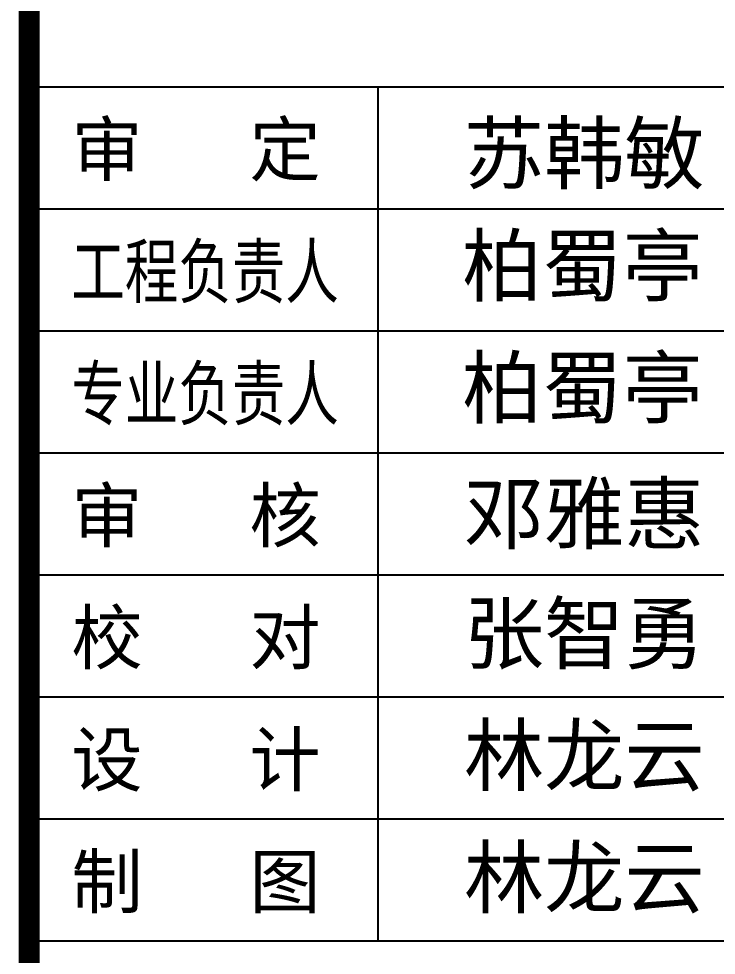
# Model space of a CAD drawing. Extents: x 0 to 2037025, y -2738621 to 0.
# Drawn here: x 996683 to 998683, y -1516267 to -1513581 of the extents above; entities that cross this region are included whole.
import ezdxf

# ---------------------------------------------------------------- set-up
doc = ezdxf.new("R2010")
doc.units = 0
doc.header["$LTSCALE"] = 10
doc.header["$MEASUREMENT"] = 0
doc.layers.add('图框', color=142, linetype='Continuous')
doc.styles.add('图框字型一', font='')
doc.styles.get('图框字型一').set_extended_font_data('SimSun')

# ---------------------------------------------------------------- blocks, each defined once
blk = doc.blocks.new('图框A1')
at = {"layer": '图框'}
for p, q in [((76100, 12000), (83100, 12000)), ((78100, 12000), (78100, 7100)), ((76100, 11300), (83100, 11300)), ((76100, 10600), (83100, 10600)), ((76100, 9900), (83100, 9900)), ((76100, 9200), (83100, 9200)), ((76100, 8500), (83100, 8500)), ((76100, 7800), (83100, 7800)), ((76100, 7100), (83100, 7100))]:
    blk.add_line(p, q, dxfattribs=at)
at = {"layer": '图框', "const_width": 120}
blk.add_lwpolyline([(76100, 58400), (76100, 1000)], dxfattribs=at)
at = {"layer": '图框', "style": '图框字型一'}
for s, p in [('审   定', (76341.6, 11490.4)), ('审   核', (76341.6, 9390.4)), ('校   对', (76341.6, 8690.4)), ('设   计', (76341.6, 7990.4)), ('制   图', (76341.6, 7290.4))]:
    blk.add_text(s, height=300, dxfattribs=at).set_placement(p)
at = {"layer": '图框', "style": '图框字型一', "width": 0.75}
for s, p in [('工程负责人', (76341.6, 10790.4)), ('专业负责人', (76341.6, 10090.4))]:
    blk.add_text(s, height=300, dxfattribs=at).set_placement(p)
blk = doc.blocks.new('A$C16A05140')
blk.add_line((-7000, 4900), (-7000, 0))
at = {"layer": '图框'}
for p, q in [((-7000, 4900), (0, 4900)), ((-7000, 4900), (0, 4900)), ((-7000, 4900), (-7000, 0)), ((-5000, 4900), (-5000, 0)), ((-5000, 4900), (-5000, 0)), ((-7000, 4200), (0, 4200)), ((-7000, 4200), (0, 4200)), ((-7000, 3500), (0, 3500)), ((-7000, 3500), (0, 3500)), ((-7000, 2800), (0, 2800)), ((-7000, 2800), (0, 2800)), ((-7000, 2100), (0, 2100)), ((-7000, 2100), (0, 2100)), ((-7000, 1400), (0, 1400)), ((-7000, 1400), (0, 1400)), ((-7000, 700), (0, 700)), ((-7000, 700), (0, 700)), ((-7000, 0), (0, 0)), ((-7000, 0), (0, 0))]:
    blk.add_line(p, q, dxfattribs=at)
at = {"layer": '图框', "style": '图框字型一'}
for s, height, p in [('审   定', 300, (-6758.4, 4390.4)), ('审   定', 300, (-6758.4, 4390.4)), ('苏韩敏', 337.55, (-4506.9, 4348.9)), ('苏韩敏', 337.55, (-4506.9, 4348.9)), ('柏蜀亭', 337.55, (-4517.4, 3704.5)), ('柏蜀亭', 337.55, (-4517.4, 3704.5)), ('柏蜀亭', 337.55, (-4517.4, 3004.5)), ('柏蜀亭', 337.55, (-4517.4, 3004.5)), ('审   核', 300, (-6758.4, 2290.4)), ('审   核', 300, (-6758.4, 2290.4)), ('邓雅惠', 337.55, (-4506.9, 2282.1)), ('邓雅惠', 337.55, (-4506.9, 2282.1)), ('校   对', 300, (-6758.4, 1590.4)), ('校   对', 300, (-6758.4, 1590.4)), ('张智勇', 337.55, (-4506.9, 1594.9)), ('张智勇', 337.55, (-4506.9, 1594.9)), ('林龙云', 337.55, (-4506.9, 894.9)), ('林龙云', 337.55, (-4506.9, 894.9)), ('设   计', 300, (-6758.4, 890.4)), ('设   计', 300, (-6758.4, 890.4)), ('林龙云', 337.55, (-4506.9, 194.9)), ('林龙云', 337.55, (-4506.9, 194.9)), ('制   图', 300, (-6758.4, 190.4)), ('制   图', 300, (-6758.4, 190.4))]:
    blk.add_text(s, height=height, dxfattribs=at).set_placement(p)
at = {"layer": '图框', "style": '图框字型一', "width": 0.75}
for s, p in [('工程负责人', (-6758.4, 3690.4)), ('工程负责人', (-6758.4, 3690.4)), ('专业负责人', (-6758.4, 2990.4)), ('专业负责人', (-6758.4, 2990.4))]:
    blk.add_text(s, height=300, dxfattribs=at).set_placement(p)

msp = doc.modelspace()

# ---------------------------------------------------------------- block references
at = {"xscale": 0.5, "yscale": 0.5, "zscale": 0.5}
for name, p in [('图框A1', (958662.7, -1519775.8)), ('A$C16A05140', (1000212.7, -1516225.8))]:
    msp.add_blockref(name, p, dxfattribs=at)

doc.saveas('drawing.dxf')
